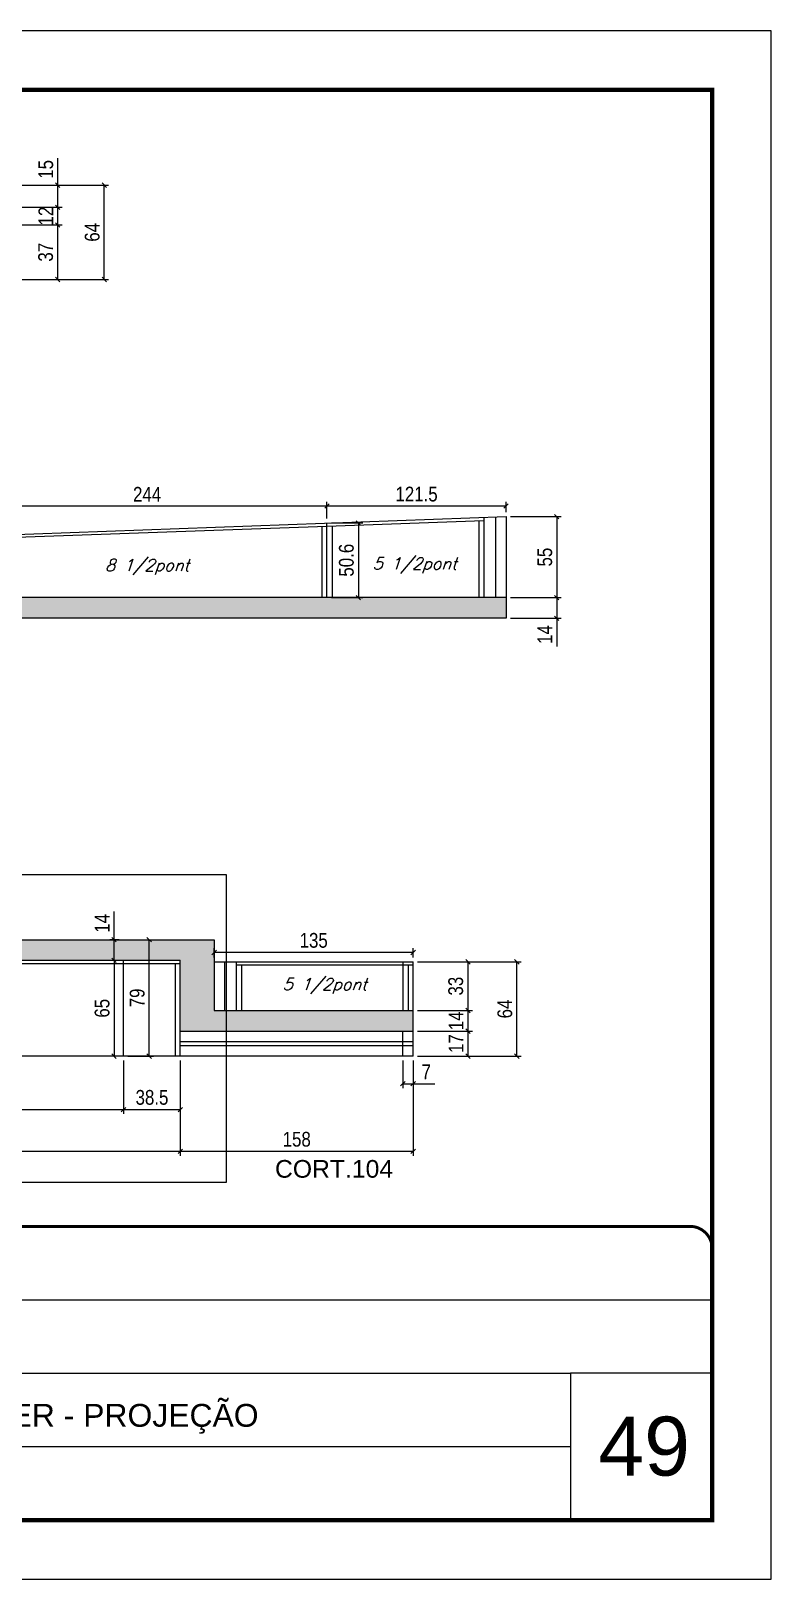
# Model space of a CAD drawing. Extents: x 2603 to 22413, y 1253 to 30260.
# Drawn here: x 3586 to 4088, y 15036 to 16086 of the extents above; entities that cross this region are included whole.
import ezdxf

# ---------------------------------------------------------------- set-up
doc = ezdxf.new("R2010")
doc.units = 0
for name, pattern in [('CONTINUO', [0]), ('DASHED', [0.75, 0.5, -0.25]), ('HIDDEN', [0.375, 0.25, -0.125])]:
    doc.linetypes.add(name, pattern=pattern)
for name, color, linetype in [('5', 5, 'Continuous'), ('COTA', 241, 'Continuous'), ('Painéis', 200, 'Continuous'), ('SARR_2.2x7', 40, 'Continuous'), ('SARR_3.5x7', 81, 'Continuous'), ('texto', 7, 'Continuous')]:
    doc.layers.add(name, color=color, linetype=linetype)
for name, color, linetype, lineweight in [('CARIMBO', 255, 'Continuous', 9), ('Folhas', 255, 'Continuous', 9), ('SARRAFO DE PRESSAO', 251, 'DASHED', 9)]:
    doc.layers.add(name, color=color, linetype=linetype, lineweight=lineweight)
doc.styles.add('ARIAL', font='arial.ttf')
doc.styles.add('COTA TECNICA', font='techl___.ttf', dxfattribs={"height": 10})
doc.styles.add('Romans', font='romans.shx')
doc.styles.get("Standard").update_dxf_attribs({"font": 'arial.ttf'})
doc.dimstyles.new('PAINEL', dxfattribs={"dimtxt": 10, "dimasz": 3, "dimexe": 3, "dimexo": 3, "dimgap": 3, "dimtad": 1, "dimdec": 1, "dimzin": 12, "dimdsep": 46, "dimtxsty": 'COTA TECNICA', "dimblk1": 'OBLIQUE', "dimblk2": 'OBLIQUE', "dimsah": 1, "dimcen": 0.9, "dimclrd": 4, "dimclre": 4, "dimclrt": 240, "dimadec": 1, "dimazin": 3, "dimtfac": 1, "dimtdec": 1, "dimtmove": 0, "dimatfit": 3, "dimfxl": 1, "dimtolj": 1, "dimtzin": 12, "dimarcsym": 0})

# ---------------------------------------------------------------- blocks, each defined once
blk = doc.blocks.new('9999999999')
at = {"color": 30, "linetype": 'CONTINUO'}
for p, q in [((98564.6, 34379.6), (99584, 34379.6)), ((98564.6, 34329.8), (99488, 34329.8)), ((99584, 34329.8), (99488, 34329.8)), ((99488, 34329.8), (99488, 34230.2)), ((98564.6, 34280), (99488, 34280))]:
    blk.add_line(p, q, dxfattribs=at)
at = {"color": 30, "linetype": 'CONTINUO', "const_width": 2}
blk.add_lwpolyline([(99584, 34230.2), (99584, 34414.4, 0.414214), (99569, 34429.4), (98229, 34429.4, 0.414214), (98214, 34414.4), (98214, 34245.2, 0.414214), (98229, 34230.2), (99584, 34230.2)], format="xyb", dxfattribs=at)
at = {"layer": 'Folhas'}
blk.add_lwpolyline([(98139, 34190.2), (99624, 34190.2), (99624, 35240.2), (98139, 35240.2)], close=True, dxfattribs=at)
at = {"layer": 'Folhas', "color": 30, "const_width": 3}
blk.add_lwpolyline([(98214, 34230.2), (99584, 34230.2), (99584, 35200.2), (98214, 35200.2)], close=True, dxfattribs=at)
at = {"color": 7, "linetype": 'Continuous', "ltscale": 5, "style": 'ARIAL'}
blk.add_text('BUSINESS CENTER E LAZER - PROJEÇÃO', height=15.483, dxfattribs=at).set_placement((98837.7, 34293.5))
blk = doc.blocks.new('_Oblique')
at = {"color": 0, "linetype": 'ByBlock', "lineweight": -2}
blk.add_line((-0.5, -0.5), (0.5, 0.5), dxfattribs=at)
blk = doc.blocks.new('*D1935')
at = {"layer": 'COTA', "color": 4, "linetype": 'ByBlock', "lineweight": -2, "transparency": 16777216}
for p, q in [((3570.2, 15954.7), (3607.1, 15954.7)), ((3604.1, 15917.7), (3604.1, 15954.7)), ((3574.2, 15917.7), (3607.1, 15917.7))]:
    blk.add_line(p, q, dxfattribs=at)
at = {"layer": 'Defpoints', "color": 0, "linetype": 'ByBlock', "transparency": 16777216}
for p in [(3567.2, 15954.7), (3604.1, 15954.7), (3571.2, 15917.7)]:
    blk.add_point(p, dxfattribs=at)
at = {"layer": 'COTA', "color": 4, "linetype": 'ByBlock', "lineweight": -2, "transparency": 16777216, "xscale": 3, "yscale": 3, "zscale": 3}
for p, rotation in [((3604.1, 15954.7), 90), ((3604.1, 15917.7), 270)]:
    blk.add_blockref('_Oblique', p, dxfattribs=dict(at, rotation=rotation))
at = {"layer": 'COTA', "color": 240, "linetype": 'ByBlock', "transparency": 16777216, "insert": (3595.9, 15936.2), "char_height": 10, "attachment_point": 5, "rotation": 90, "style": 'COTA TECNICA'}
blk.add_mtext('\\A1;37', dxfattribs=at)
blk = doc.blocks.new('*D1936')
at = {"layer": 'COTA', "color": 4, "linetype": 'ByBlock', "lineweight": -2, "transparency": 16777216}
for p, q in [((3574.2, 15966.7), (3607.1, 15966.7)), ((3604.1, 15954.7), (3604.1, 15966.7)), ((3570.2, 15954.7), (3607.1, 15954.7))]:
    blk.add_line(p, q, dxfattribs=at)
at = {"layer": 'Defpoints', "color": 0, "linetype": 'ByBlock', "transparency": 16777216}
for p in [(3571.2, 15966.7), (3604.1, 15966.7), (3567.2, 15954.7)]:
    blk.add_point(p, dxfattribs=at)
at = {"layer": 'COTA', "color": 4, "linetype": 'ByBlock', "lineweight": -2, "transparency": 16777216, "xscale": 3, "yscale": 3, "zscale": 3}
for p, rotation in [((3604.1, 15966.7), 90), ((3604.1, 15954.7), 270)]:
    blk.add_blockref('_Oblique', p, dxfattribs=dict(at, rotation=rotation))
at = {"layer": 'COTA', "color": 240, "linetype": 'ByBlock', "transparency": 16777216, "insert": (3596, 15960.7), "char_height": 10, "attachment_point": 5, "rotation": 90, "style": 'COTA TECNICA'}
blk.add_mtext('\\A1;12', dxfattribs=at)
blk = doc.blocks.new('*D1937')
at = {"layer": 'COTA', "color": 4, "linetype": 'ByBlock', "lineweight": -2, "transparency": 16777216}
for p, q in [((3604.1, 15981.7), (3604.1, 16000.1)), ((3574.2, 15981.7), (3607.1, 15981.7)), ((3604.1, 15966.7), (3604.1, 15981.7)), ((3574.2, 15966.7), (3607.1, 15966.7))]:
    blk.add_line(p, q, dxfattribs=at)
at = {"layer": 'Defpoints', "color": 0, "linetype": 'ByBlock', "transparency": 16777216}
for p in [(3571.2, 15981.7), (3604.1, 15981.7), (3571.2, 15966.7)]:
    blk.add_point(p, dxfattribs=at)
at = {"layer": 'COTA', "color": 4, "linetype": 'ByBlock', "lineweight": -2, "transparency": 16777216, "xscale": 3, "yscale": 3, "zscale": 3}
for p, rotation in [((3604.1, 15981.7), 90), ((3604.1, 15966.7), 270)]:
    blk.add_blockref('_Oblique', p, dxfattribs=dict(at, rotation=rotation))
at = {"layer": 'COTA', "color": 240, "linetype": 'ByBlock', "transparency": 16777216, "insert": (3596, 15992.4), "char_height": 10, "attachment_point": 5, "rotation": 90, "style": 'COTA TECNICA'}
blk.add_mtext('\\A1;15', dxfattribs=at)
blk = doc.blocks.new('*D1938')
at = {"layer": 'COTA', "color": 4, "linetype": 'ByBlock', "lineweight": -2, "transparency": 16777216}
for p, q in [((3574.2, 15981.7), (3638.6, 15981.7)), ((3635.6, 15917.7), (3635.6, 15981.7)), ((3574.2, 15917.7), (3638.6, 15917.7))]:
    blk.add_line(p, q, dxfattribs=at)
at = {"layer": 'Defpoints', "color": 0, "linetype": 'ByBlock', "transparency": 16777216}
for p in [(3571.2, 15981.7), (3635.6, 15981.7), (3571.2, 15917.7)]:
    blk.add_point(p, dxfattribs=at)
at = {"layer": 'COTA', "color": 4, "linetype": 'ByBlock', "lineweight": -2, "transparency": 16777216, "xscale": 3, "yscale": 3, "zscale": 3}
for p, rotation in [((3635.6, 15981.7), 90), ((3635.6, 15917.7), 270)]:
    blk.add_blockref('_Oblique', p, dxfattribs=dict(at, rotation=rotation))
at = {"layer": 'COTA', "color": 240, "linetype": 'ByBlock', "transparency": 16777216, "insert": (3627.5, 15949.7), "char_height": 10, "attachment_point": 5, "rotation": 90, "style": 'COTA TECNICA'}
blk.add_mtext('\\A1;64', dxfattribs=at)
blk = doc.blocks.new('*D1943')
at = {"layer": 'COTA', "color": 4, "linetype": 'ByBlock', "lineweight": -2, "transparency": 16777216}
for p, q in [((3786.7, 15755.6), (3786.7, 15767)), ((3908.2, 15764), (3786.7, 15764)), ((3908.2, 15759.9), (3908.2, 15767))]:
    blk.add_line(p, q, dxfattribs=at)
at = {"layer": 'Defpoints', "color": 0, "linetype": 'ByBlock', "transparency": 16777216}
for p in [(3786.7, 15764), (3786.7, 15752.6), (3908.2, 15756.9)]:
    blk.add_point(p, dxfattribs=at)
at = {"layer": 'COTA', "color": 4, "linetype": 'ByBlock', "lineweight": -2, "transparency": 16777216, "xscale": 3, "yscale": 3, "zscale": 3, "rotation": 180}
blk.add_blockref('_Oblique', (3786.7, 15764), dxfattribs=at)
at = {"layer": 'COTA', "color": 4, "linetype": 'ByBlock', "lineweight": -2, "transparency": 16777216, "xscale": 3, "yscale": 3, "zscale": 3}
blk.add_blockref('_Oblique', (3908.2, 15764), dxfattribs=at)
at = {"layer": 'COTA', "color": 240, "linetype": 'ByBlock', "transparency": 16777216, "insert": (3847.5, 15772.1), "char_height": 10, "attachment_point": 5, "style": 'COTA TECNICA'}
blk.add_mtext('\\A1;121.5', dxfattribs=at)
blk = doc.blocks.new('*D1944')
at = {"layer": 'COTA', "color": 4, "linetype": 'ByBlock', "lineweight": -2, "transparency": 16777216}
for p, q in [((3542.7, 15746.8), (3542.7, 15767)), ((3786.7, 15764), (3542.7, 15764)), ((3786.7, 15755.6), (3786.7, 15767))]:
    blk.add_line(p, q, dxfattribs=at)
at = {"layer": 'Defpoints', "color": 0, "linetype": 'ByBlock', "transparency": 16777216}
for p in [(3542.7, 15764), (3786.7, 15752.6), (3542.7, 15743.8)]:
    blk.add_point(p, dxfattribs=at)
at = {"layer": 'COTA', "color": 4, "linetype": 'ByBlock', "lineweight": -2, "transparency": 16777216, "xscale": 3, "yscale": 3, "zscale": 3, "rotation": 180}
blk.add_blockref('_Oblique', (3542.7, 15764), dxfattribs=at)
at = {"layer": 'COTA', "color": 4, "linetype": 'ByBlock', "lineweight": -2, "transparency": 16777216, "xscale": 3, "yscale": 3, "zscale": 3}
blk.add_blockref('_Oblique', (3786.7, 15764), dxfattribs=at)
at = {"layer": 'COTA', "color": 240, "linetype": 'ByBlock', "transparency": 16777216, "insert": (3664.7, 15772), "char_height": 10, "attachment_point": 5, "style": 'COTA TECNICA'}
blk.add_mtext('\\A1;244', dxfattribs=at)
blk = doc.blocks.new('*D1951')
at = {"layer": 'COTA', "color": 4, "linetype": 'ByBlock', "lineweight": -2, "transparency": 16777216}
for p, q in [((3789.7, 15752.6), (3811, 15752.6)), ((3808, 15752.6), (3808, 15701.9)), ((3789.7, 15701.9), (3811, 15701.9))]:
    blk.add_line(p, q, dxfattribs=at)
at = {"layer": 'Defpoints', "color": 0, "linetype": 'ByBlock', "transparency": 16777216}
for p in [(3786.7, 15752.6), (3786.7, 15701.9), (3808, 15701.9)]:
    blk.add_point(p, dxfattribs=at)
at = {"layer": 'COTA', "color": 4, "linetype": 'ByBlock', "lineweight": -2, "transparency": 16777216, "xscale": 3, "yscale": 3, "zscale": 3}
for p, rotation in [((3808, 15752.6), 90), ((3808, 15701.9), 270)]:
    blk.add_blockref('_Oblique', p, dxfattribs=dict(at, rotation=rotation))
at = {"layer": 'COTA', "color": 240, "linetype": 'ByBlock', "transparency": 16777216, "insert": (3799.9, 15727.3), "char_height": 10, "attachment_point": 5, "rotation": 90, "style": 'COTA TECNICA'}
blk.add_mtext('\\A1;50.6', dxfattribs=at)
blk = doc.blocks.new('*D1952')
at = {"layer": 'COTA', "color": 4, "linetype": 'ByBlock', "lineweight": -2, "transparency": 16777216}
for p, q in [((3911.2, 15756.9), (3945.6, 15756.9)), ((3942.6, 15756.9), (3942.6, 15701.9)), ((3911.2, 15701.9), (3945.6, 15701.9))]:
    blk.add_line(p, q, dxfattribs=at)
at = {"layer": 'Defpoints', "color": 0, "linetype": 'ByBlock', "transparency": 16777216}
for p in [(3908.2, 15756.9), (3908.2, 15701.9), (3942.6, 15701.9)]:
    blk.add_point(p, dxfattribs=at)
at = {"layer": 'COTA', "color": 4, "linetype": 'ByBlock', "lineweight": -2, "transparency": 16777216, "xscale": 3, "yscale": 3, "zscale": 3}
for p, rotation in [((3942.6, 15756.9), 90), ((3942.6, 15701.9), 270)]:
    blk.add_blockref('_Oblique', p, dxfattribs=dict(at, rotation=rotation))
at = {"layer": 'COTA', "color": 240, "linetype": 'ByBlock', "transparency": 16777216, "insert": (3934.5, 15729.4), "char_height": 10, "attachment_point": 5, "rotation": 90, "style": 'COTA TECNICA'}
blk.add_mtext('\\A1;55', dxfattribs=at)
blk = doc.blocks.new('*D1953')
at = {"layer": 'COTA', "color": 4, "linetype": 'ByBlock', "lineweight": -2, "transparency": 16777216}
for p, q in [((3911.2, 15701.9), (3945.6, 15701.9)), ((3942.6, 15701.9), (3942.6, 15687.9)), ((3911.2, 15687.9), (3945.6, 15687.9)), ((3942.6, 15687.9), (3942.6, 15668.8))]:
    blk.add_line(p, q, dxfattribs=at)
at = {"layer": 'Defpoints', "color": 0, "linetype": 'ByBlock', "transparency": 16777216}
for p in [(3908.2, 15701.9), (3908.2, 15687.9), (3942.6, 15687.9)]:
    blk.add_point(p, dxfattribs=at)
at = {"layer": 'COTA', "color": 4, "linetype": 'ByBlock', "lineweight": -2, "transparency": 16777216, "xscale": 3, "yscale": 3, "zscale": 3}
for p, rotation in [((3942.6, 15701.9), 90), ((3942.6, 15687.9), 270)]:
    blk.add_blockref('_Oblique', p, dxfattribs=dict(at, rotation=rotation))
at = {"layer": 'COTA', "color": 240, "linetype": 'ByBlock', "transparency": 16777216, "insert": (3934.5, 15676.9), "char_height": 10, "attachment_point": 5, "rotation": 90, "style": 'COTA TECNICA'}
blk.add_mtext('\\A1;14', dxfattribs=at)
blk = doc.blocks.new('*D1956')
at = {"layer": 'COTA', "color": 4, "linetype": 'ByBlock', "lineweight": -2, "transparency": 16777216}
for p, q in [((3404.7, 15387.9), (3404.7, 15323.4)), ((3687.2, 15387.9), (3687.2, 15323.4)), ((3404.7, 15326.4), (3687.2, 15326.4))]:
    blk.add_line(p, q, dxfattribs=at)
at = {"layer": 'Defpoints', "color": 0, "linetype": 'ByBlock', "transparency": 16777216}
for p in [(3404.7, 15390.9), (3687.2, 15390.9), (3687.2, 15326.4)]:
    blk.add_point(p, dxfattribs=at)
at = {"layer": 'COTA', "color": 4, "linetype": 'ByBlock', "lineweight": -2, "transparency": 16777216, "xscale": 3, "yscale": 3, "zscale": 3, "rotation": 180}
blk.add_blockref('_Oblique', (3404.7, 15326.4), dxfattribs=at)
at = {"layer": 'COTA', "color": 4, "linetype": 'ByBlock', "lineweight": -2, "transparency": 16777216, "xscale": 3, "yscale": 3, "zscale": 3}
blk.add_blockref('_Oblique', (3687.2, 15326.4), dxfattribs=at)
at = {"layer": 'COTA', "color": 240, "linetype": 'ByBlock', "transparency": 16777216, "insert": (3546, 15334.5), "char_height": 10, "attachment_point": 5, "style": 'COTA TECNICA'}
blk.add_mtext('\\A1;282.5', dxfattribs=at)
blk = doc.blocks.new('*D1957')
at = {"layer": 'COTA', "color": 4, "linetype": 'ByBlock', "lineweight": -2, "transparency": 16777216}
for p, q in [((3687.2, 15387.9), (3687.2, 15323.4)), ((3845.2, 15387.9), (3845.2, 15323.4)), ((3687.2, 15326.4), (3845.2, 15326.4))]:
    blk.add_line(p, q, dxfattribs=at)
at = {"layer": 'Defpoints', "color": 0, "linetype": 'ByBlock', "transparency": 16777216}
for p in [(3687.2, 15390.9), (3845.2, 15390.9), (3845.2, 15326.4)]:
    blk.add_point(p, dxfattribs=at)
at = {"layer": 'COTA', "color": 4, "linetype": 'ByBlock', "lineweight": -2, "transparency": 16777216, "xscale": 3, "yscale": 3, "zscale": 3, "rotation": 180}
blk.add_blockref('_Oblique', (3687.2, 15326.4), dxfattribs=at)
at = {"layer": 'COTA', "color": 4, "linetype": 'ByBlock', "lineweight": -2, "transparency": 16777216, "xscale": 3, "yscale": 3, "zscale": 3}
blk.add_blockref('_Oblique', (3845.2, 15326.4), dxfattribs=at)
at = {"layer": 'COTA', "color": 240, "linetype": 'ByBlock', "transparency": 16777216, "insert": (3766.2, 15334.5), "char_height": 10, "attachment_point": 5, "style": 'COTA TECNICA'}
blk.add_mtext('\\A1;158', dxfattribs=at)
blk = doc.blocks.new('*D1979')
at = {"layer": 'COTA', "color": 4, "linetype": 'ByBlock', "lineweight": -2, "transparency": 16777216}
for p, q in [((3848.2, 15407.9), (3885.4, 15407.9)), ((3882.4, 15390.9), (3882.4, 15407.9)), ((3848.2, 15390.9), (3885.4, 15390.9))]:
    blk.add_line(p, q, dxfattribs=at)
at = {"layer": 'Defpoints', "color": 0, "linetype": 'ByBlock', "transparency": 16777216}
for p in [(3845.2, 15407.9), (3882.4, 15407.9), (3845.2, 15390.9)]:
    blk.add_point(p, dxfattribs=at)
at = {"layer": 'COTA', "color": 4, "linetype": 'ByBlock', "lineweight": -2, "transparency": 16777216, "xscale": 3, "yscale": 3, "zscale": 3}
for p, rotation in [((3882.4, 15407.9), 90), ((3882.4, 15390.9), 270)]:
    blk.add_blockref('_Oblique', p, dxfattribs=dict(at, rotation=rotation))
at = {"layer": 'COTA', "color": 240, "linetype": 'ByBlock', "transparency": 16777216, "insert": (3874.3, 15399.4), "char_height": 10, "attachment_point": 5, "rotation": 90, "style": 'COTA TECNICA'}
blk.add_mtext('\\A1;17', dxfattribs=at)
blk = doc.blocks.new('*D1980')
at = {"layer": 'COTA', "color": 4, "linetype": 'ByBlock', "lineweight": -2, "transparency": 16777216}
for p, q in [((3848.2, 15421.9), (3885.4, 15421.9)), ((3882.4, 15407.9), (3882.4, 15421.9)), ((3848.2, 15407.9), (3885.4, 15407.9))]:
    blk.add_line(p, q, dxfattribs=at)
at = {"layer": 'Defpoints', "color": 0, "linetype": 'ByBlock', "transparency": 16777216}
for p in [(3845.2, 15421.9), (3882.4, 15421.9), (3845.2, 15407.9)]:
    blk.add_point(p, dxfattribs=at)
at = {"layer": 'COTA', "color": 4, "linetype": 'ByBlock', "lineweight": -2, "transparency": 16777216, "xscale": 3, "yscale": 3, "zscale": 3}
for p, rotation in [((3882.4, 15421.9), 90), ((3882.4, 15407.9), 270)]:
    blk.add_blockref('_Oblique', p, dxfattribs=dict(at, rotation=rotation))
at = {"layer": 'COTA', "color": 240, "linetype": 'ByBlock', "transparency": 16777216, "insert": (3874.3, 15414.9), "char_height": 10, "attachment_point": 5, "rotation": 90, "style": 'COTA TECNICA'}
blk.add_mtext('\\A1;14', dxfattribs=at)
blk = doc.blocks.new('*D1981')
at = {"layer": 'COTA', "color": 4, "linetype": 'ByBlock', "lineweight": -2, "transparency": 16777216}
for p, q in [((3848.2, 15454.9), (3885.4, 15454.9)), ((3882.4, 15421.9), (3882.4, 15454.9)), ((3848.2, 15421.9), (3885.4, 15421.9))]:
    blk.add_line(p, q, dxfattribs=at)
at = {"layer": 'Defpoints', "color": 0, "linetype": 'ByBlock', "transparency": 16777216}
for p in [(3845.2, 15454.9), (3882.4, 15454.9), (3845.2, 15421.9)]:
    blk.add_point(p, dxfattribs=at)
at = {"layer": 'COTA', "color": 4, "linetype": 'ByBlock', "lineweight": -2, "transparency": 16777216, "xscale": 3, "yscale": 3, "zscale": 3}
for p, rotation in [((3882.4, 15454.9), 90), ((3882.4, 15421.9), 270)]:
    blk.add_blockref('_Oblique', p, dxfattribs=dict(at, rotation=rotation))
at = {"layer": 'COTA', "color": 240, "linetype": 'ByBlock', "transparency": 16777216, "insert": (3874.1, 15438.4), "char_height": 10, "attachment_point": 5, "rotation": 90, "style": 'COTA TECNICA'}
blk.add_mtext('\\A1;33', dxfattribs=at)
blk = doc.blocks.new('*D1982')
at = {"layer": 'COTA', "color": 4, "linetype": 'ByBlock', "lineweight": -2, "transparency": 16777216}
for p, q in [((3848.2, 15454.9), (3918.5, 15454.9)), ((3915.5, 15390.9), (3915.5, 15454.9)), ((3848.2, 15390.9), (3918.5, 15390.9))]:
    blk.add_line(p, q, dxfattribs=at)
at = {"layer": 'Defpoints', "color": 0, "linetype": 'ByBlock', "transparency": 16777216}
for p in [(3845.2, 15454.9), (3915.5, 15454.9), (3845.2, 15390.9)]:
    blk.add_point(p, dxfattribs=at)
at = {"layer": 'COTA', "color": 4, "linetype": 'ByBlock', "lineweight": -2, "transparency": 16777216, "xscale": 3, "yscale": 3, "zscale": 3}
for p, rotation in [((3915.5, 15454.9), 90), ((3915.5, 15390.9), 270)]:
    blk.add_blockref('_Oblique', p, dxfattribs=dict(at, rotation=rotation))
at = {"layer": 'COTA', "color": 240, "linetype": 'ByBlock', "transparency": 16777216, "insert": (3907.4, 15422.9), "char_height": 10, "attachment_point": 5, "rotation": 90, "style": 'COTA TECNICA'}
blk.add_mtext('\\A1;64', dxfattribs=at)
blk = doc.blocks.new('*D1983')
at = {"layer": 'COTA', "color": 4, "linetype": 'ByBlock', "lineweight": -2, "transparency": 16777216}
for p, q in [((3710.2, 15457.9), (3710.2, 15464.2)), ((3845.2, 15461.2), (3710.2, 15461.2)), ((3845.2, 15457.9), (3845.2, 15464.2))]:
    blk.add_line(p, q, dxfattribs=at)
at = {"layer": 'Defpoints', "color": 0, "linetype": 'ByBlock', "transparency": 16777216}
for p in [(3710.2, 15461.2), (3710.2, 15454.9), (3845.2, 15454.9)]:
    blk.add_point(p, dxfattribs=at)
at = {"layer": 'COTA', "color": 4, "linetype": 'ByBlock', "lineweight": -2, "transparency": 16777216, "xscale": 3, "yscale": 3, "zscale": 3, "rotation": 180}
blk.add_blockref('_Oblique', (3710.2, 15461.2), dxfattribs=at)
at = {"layer": 'COTA', "color": 4, "linetype": 'ByBlock', "lineweight": -2, "transparency": 16777216, "xscale": 3, "yscale": 3, "zscale": 3}
blk.add_blockref('_Oblique', (3845.2, 15461.2), dxfattribs=at)
at = {"layer": 'COTA', "color": 240, "linetype": 'ByBlock', "transparency": 16777216, "insert": (3777.7, 15469.4), "char_height": 10, "attachment_point": 5, "style": 'COTA TECNICA'}
blk.add_mtext('\\A1;135', dxfattribs=at)
blk = doc.blocks.new('*D1984')
at = {"layer": 'COTA', "color": 4, "linetype": 'ByBlock', "lineweight": -2, "transparency": 16777216}
for p, q in [((3645.7, 15455.9), (3639.3, 15455.9)), ((3642.3, 15455.9), (3642.3, 15390.9)), ((3645.7, 15390.9), (3639.3, 15390.9))]:
    blk.add_line(p, q, dxfattribs=at)
at = {"layer": 'Defpoints', "color": 0, "linetype": 'ByBlock', "transparency": 16777216}
for p in [(3648.7, 15455.9), (3642.3, 15390.9), (3648.7, 15390.9)]:
    blk.add_point(p, dxfattribs=at)
at = {"layer": 'COTA', "color": 4, "linetype": 'ByBlock', "lineweight": -2, "transparency": 16777216, "xscale": 3, "yscale": 3, "zscale": 3}
for p, rotation in [((3642.3, 15455.9), 90), ((3642.3, 15390.9), 270)]:
    blk.add_blockref('_Oblique', p, dxfattribs=dict(at, rotation=rotation))
at = {"layer": 'COTA', "color": 240, "linetype": 'ByBlock', "transparency": 16777216, "insert": (3634.2, 15423.4), "char_height": 10, "attachment_point": 5, "rotation": 90, "style": 'COTA TECNICA'}
blk.add_mtext('\\A1;65', dxfattribs=at)
blk = doc.blocks.new('*D1985')
at = {"layer": 'COTA', "color": 4, "linetype": 'ByBlock', "lineweight": -2, "transparency": 16777216}
for p, q in [((3642.3, 15469.9), (3642.3, 15489)), ((3645.7, 15469.9), (3639.3, 15469.9)), ((3642.3, 15455.9), (3642.3, 15469.9)), ((3645.7, 15455.9), (3639.3, 15455.9))]:
    blk.add_line(p, q, dxfattribs=at)
at = {"layer": 'Defpoints', "color": 0, "linetype": 'ByBlock', "transparency": 16777216}
for p in [(3642.3, 15469.9), (3648.7, 15469.9), (3648.7, 15455.9)]:
    blk.add_point(p, dxfattribs=at)
at = {"layer": 'COTA', "color": 4, "linetype": 'ByBlock', "lineweight": -2, "transparency": 16777216, "xscale": 3, "yscale": 3, "zscale": 3}
for p, rotation in [((3642.3, 15469.9), 90), ((3642.3, 15455.9), 270)]:
    blk.add_blockref('_Oblique', p, dxfattribs=dict(at, rotation=rotation))
at = {"layer": 'COTA', "color": 240, "linetype": 'ByBlock', "transparency": 16777216, "insert": (3634.2, 15481), "char_height": 10, "attachment_point": 5, "rotation": 90, "style": 'COTA TECNICA'}
blk.add_mtext('\\A1;14', dxfattribs=at)
blk = doc.blocks.new('*D1991')
at = {"layer": 'COTA', "color": 4, "linetype": 'ByBlock', "lineweight": -2, "transparency": 16777216}
for p, q in [((3838.2, 15387.9), (3838.2, 15369.2)), ((3845.2, 15387.9), (3845.2, 15369.2)), ((3838.2, 15372.2), (3845.2, 15372.2)), ((3845.2, 15372.2), (3859.9, 15372.2))]:
    blk.add_line(p, q, dxfattribs=at)
at = {"layer": 'Defpoints', "color": 0, "linetype": 'ByBlock', "transparency": 16777216}
for p in [(3838.2, 15390.9), (3845.2, 15390.9), (3845.2, 15372.2)]:
    blk.add_point(p, dxfattribs=at)
at = {"layer": 'COTA', "color": 4, "linetype": 'ByBlock', "lineweight": -2, "transparency": 16777216, "xscale": 3, "yscale": 3, "zscale": 3, "rotation": 180}
blk.add_blockref('_Oblique', (3838.2, 15372.2), dxfattribs=at)
at = {"layer": 'COTA', "color": 4, "linetype": 'ByBlock', "lineweight": -2, "transparency": 16777216, "xscale": 3, "yscale": 3, "zscale": 3}
blk.add_blockref('_Oblique', (3845.2, 15372.2), dxfattribs=at)
at = {"layer": 'COTA', "color": 240, "linetype": 'ByBlock', "transparency": 16777216, "insert": (3854.1, 15380.3), "char_height": 10, "attachment_point": 5, "style": 'COTA TECNICA'}
blk.add_mtext('\\A1;7', dxfattribs=at)
blk = doc.blocks.new('*D1432')
at = {"layer": 'COTA', "color": 4, "linetype": 'ByBlock', "lineweight": -2, "transparency": 16777216}
for p, q in [((3404.7, 15387.9), (3404.7, 15351.7)), ((3648.7, 15387.9), (3648.7, 15351.7)), ((3404.7, 15354.7), (3648.7, 15354.7))]:
    blk.add_line(p, q, dxfattribs=at)
at = {"layer": 'Defpoints', "color": 0, "linetype": 'ByBlock', "transparency": 16777216}
for p in [(3404.7, 15390.9), (3648.7, 15390.9), (3648.7, 15354.7)]:
    blk.add_point(p, dxfattribs=at)
at = {"layer": 'COTA', "color": 4, "linetype": 'ByBlock', "lineweight": -2, "transparency": 16777216, "xscale": 3, "yscale": 3, "zscale": 3, "rotation": 180}
blk.add_blockref('_Oblique', (3404.7, 15354.7), dxfattribs=at)
at = {"layer": 'COTA', "color": 4, "linetype": 'ByBlock', "lineweight": -2, "transparency": 16777216, "xscale": 3, "yscale": 3, "zscale": 3}
blk.add_blockref('_Oblique', (3648.7, 15354.7), dxfattribs=at)
at = {"layer": 'COTA', "color": 240, "linetype": 'ByBlock', "transparency": 16777216, "insert": (3526.7, 15362.8), "char_height": 10, "attachment_point": 5, "style": 'COTA TECNICA'}
blk.add_mtext('\\A1;244', dxfattribs=at)
blk = doc.blocks.new('*D1433')
at = {"layer": 'COTA', "color": 4, "linetype": 'ByBlock', "lineweight": -2, "transparency": 16777216}
for p, q in [((3648.7, 15387.9), (3648.7, 15351.7)), ((3687.2, 15387.9), (3687.2, 15351.7)), ((3648.7, 15354.7), (3687.2, 15354.7))]:
    blk.add_line(p, q, dxfattribs=at)
at = {"layer": 'Defpoints', "color": 0, "linetype": 'ByBlock', "transparency": 16777216}
for p in [(3648.7, 15390.9), (3687.2, 15390.9), (3687.2, 15354.7)]:
    blk.add_point(p, dxfattribs=at)
at = {"layer": 'COTA', "color": 4, "linetype": 'ByBlock', "lineweight": -2, "transparency": 16777216, "xscale": 3, "yscale": 3, "zscale": 3, "rotation": 180}
blk.add_blockref('_Oblique', (3648.7, 15354.7), dxfattribs=at)
at = {"layer": 'COTA', "color": 4, "linetype": 'ByBlock', "lineweight": -2, "transparency": 16777216, "xscale": 3, "yscale": 3, "zscale": 3}
blk.add_blockref('_Oblique', (3687.2, 15354.7), dxfattribs=at)
at = {"layer": 'COTA', "color": 240, "linetype": 'ByBlock', "transparency": 16777216, "insert": (3668, 15362.9), "char_height": 10, "attachment_point": 5, "style": 'COTA TECNICA'}
blk.add_mtext('\\A1;38.5', dxfattribs=at)
blk = doc.blocks.new('*D1434')
at = {"layer": 'COTA', "color": 4, "linetype": 'ByBlock', "lineweight": -2, "transparency": 16777216}
for p, q in [((3651.7, 15469.9), (3669.1, 15469.9)), ((3666.1, 15390.9), (3666.1, 15469.9)), ((3651.7, 15390.9), (3669.1, 15390.9))]:
    blk.add_line(p, q, dxfattribs=at)
at = {"layer": 'Defpoints', "color": 0, "linetype": 'ByBlock', "transparency": 16777216}
for p in [(3648.7, 15469.9), (3666.1, 15469.9), (3648.7, 15390.9)]:
    blk.add_point(p, dxfattribs=at)
at = {"layer": 'COTA', "color": 4, "linetype": 'ByBlock', "lineweight": -2, "transparency": 16777216, "xscale": 3, "yscale": 3, "zscale": 3}
for p, rotation in [((3666.1, 15469.9), 90), ((3666.1, 15390.9), 270)]:
    blk.add_blockref('_Oblique', p, dxfattribs=dict(at, rotation=rotation))
at = {"layer": 'COTA', "color": 240, "linetype": 'ByBlock', "transparency": 16777216, "insert": (3658, 15430.4), "char_height": 10, "attachment_point": 5, "rotation": 90, "style": 'COTA TECNICA'}
blk.add_mtext('\\A1;79', dxfattribs=at)

msp = doc.modelspace()

# ---------------------------------------------------------------- hatches: boundary and pattern name
at = {"layer": 'COTA', "linetype": 'ByBlock'}
h = msp.add_hatch(dxfattribs=at)
h.set_pattern_fill('AR-CONC', color=256, scale=0.03)
h.set_pattern_definition([(50, (-126372.613, -5324.7312), (5.46554007, -0.47817257), [0.5715, -6.2865]), (355, (-126372.613, -5324.731), (-1.05730264, 5.73170536), [0.4572, -5.02921753]), (100.4514447, (-126372.1577, -5324.771), (4.40823741, 5.25353256), [0.48570026, -5.34270734]), (46.1842, (-126372.613, -5323.207), (8.13237123, -1.26126984), [0.85725, -9.42975]), (96.6355576, (-126371.9354, -5323.312), (7.122124, 7.42278374), [0.7285507, -8.01406824]), (351.184151, (-126372.613, -5323.207), (7.122124, 7.42278374), [0.685799, -7.54379196]), (21, (-126371.851, -5323.5882), (4.54843174, -3.06795595), [0.5715, -6.2865]), (326, (-126371.851, -5323.588), (1.85406085, 5.52563898), [0.4572, -5.0292]), (71.451445, (-126371.472, -5323.844), (6.40249258, 2.45768307), [0.48570026, -5.34269813]), (37.5, (-126372.6131, -5324.7312), (0.092658098, 2.536651166), [0, -4.96824, 0, -5.1054, 0, -5.04825]), (7.5, (-126372.613, -5324.7312), (2.004589875, 3.005417245), [0, -2.91084, 0, -4.85394, 0, -1.92405]), (327.5, (-126374.3124, -5324.7312), (4.067717855, -0.17186232), [0, -1.905, 0, -5.9436, 0, -7.8867]), (317.5, (-126375.0744, -5324.7312), (4.44387544, 0.76279473), [0, -2.4765, 0, -3.94716, 0, -5.6007])])
h.paths.add_polyline_path([(3438.21, 15637.95), (3453.21, 15637.95), (3453.21, 15687.95), (3908.21, 15687.95), (3908.21, 15701.95), (2810.71, 15701.95), (2810.71, 15637.95), (2850.71, 15637.95), (2850.71, 15685.95), (3438.21, 15685.95)])
h = msp.add_hatch(dxfattribs=at)
h.set_pattern_fill('AR-CONC', color=256, scale=0.03)
h.set_pattern_definition([(50, (-126418.0314, -5371.0305), (5.46554007, -0.47817257), [0.5715, -6.2865]), (355, (-126418.0314, -5371.0305), (-1.05730264, 5.73170536), [0.4572, -5.02921753]), (100.4514447, (-126417.576, -5371.0704), (4.40823741, 5.25353256), [0.48570026, -5.34270734]), (46.1842, (-126418.0314, -5369.5065), (8.13237123, -1.26126984), [0.85725, -9.42975]), (96.6355576, (-126417.354, -5369.612), (7.122124, 7.42278374), [0.7285507, -8.01406824]), (351.184151, (-126418.031, -5369.5065), (7.122124, 7.42278374), [0.685799, -7.54379196]), (21, (-126417.2694, -5369.8875), (4.54843174, -3.06795595), [0.5715, -6.2865]), (326, (-126417.2694, -5369.8875), (1.85406085, 5.52563898), [0.4572, -5.0292]), (71.451445, (-126416.8904, -5370.143), (6.40249258, 2.45768307), [0.48570026, -5.34269813]), (37.5, (-126418.0314, -5371.0305), (0.092658098, 2.536651166), [0, -4.96824, 0, -5.1054, 0, -5.04825]), (7.5, (-126418.0314, -5371.0305), (2.004589875, 3.005417245), [0, -2.91084, 0, -4.85394, 0, -1.92405]), (327.5, (-126419.7307, -5371.0305), (4.067717855, -0.17186232), [0, -1.905, 0, -5.9436, 0, -7.8867]), (317.5, (-126420.4927, -5371.0305), (4.44387544, 0.76279473), [0, -2.4765, 0, -3.94716, 0, -5.6007])])
h.paths.add_polyline_path([(3404.71, 15455.93), (3687.21, 15455.93), (3687.21, 15407.93), (3845.21, 15407.93), (3845.21, 15421.93), (3710.21, 15421.93), (3710.21, 15454.93), (3710.21, 15469.93), (3371.71, 15469.93), (3371.71, 15444.93), (2810.71, 15444.93), (2810.71, 15428.93), (3216.21, 15428.93), (3216.21, 15398.93), (3216.21, 15390.93), (3246.21, 15390.93), (3246.21, 15428.93), (3404.71, 15428.93)])

# ---------------------------------------------------------------- linework, layer by layer
for p, q in [((3908.21, 15701.95), (3908.21, 15687.95)), ((3908.21, 15687.95), (3453.21, 15687.95)), ((3371.71, 15469.93), (3710.21, 15469.93)), ((3710.21, 15469.93), (3710.21, 15454.93)), ((3845.21, 15407.93), (3845.21, 15421.93))]:
    msp.add_line(p, q, dxfattribs=at)
at = {"layer": 'COTA'}
msp.add_lwpolyline([(3379.15, 15514.04), (3718.35, 15514.04), (3718.35, 15305.29), (3379.15, 15305.29)], close=True, dxfattribs=at)
at = {"layer": 'Painéis', "linetype": 'Continuous'}
for p, q in [((2810.71, 15716.95), (3908.21, 15756.92)), ((3786.71, 15701.95), (3786.71, 15752.58)), ((3908.21, 15756.92), (3908.21, 15701.95)), ((3908.21, 15701.95), (2810.71, 15701.95)), ((3404.71, 15455.93), (3687.21, 15455.93)), ((3648.71, 15390.93), (3648.71, 15455.93)), ((3687.21, 15390.93), (3687.21, 15455.93)), ((3710.21, 15454.93), (3710.21, 15421.93)), ((3710.21, 15454.93), (3845.21, 15454.93)), ((3845.21, 15421.93), (3845.21, 15454.93)), ((3710.21, 15421.93), (3845.21, 15421.93)), ((3687.21, 15407.93), (3845.21, 15407.93)), ((3845.21, 15390.93), (3845.21, 15407.93)), ((3845.21, 15390.93), (3246.21, 15390.93))]:
    msp.add_line(p, q, dxfattribs=at)
at = {"layer": 'SARR_2.2x7', "linetype": 'Continuous'}
for p, q in [((3542.71, 15741.64), (3786.71, 15750.37)), ((3786.71, 15750.37), (3893.21, 15754.19)), ((3901.21, 15701.95), (3901.21, 15756.67)), ((3404.71, 15453.73), (3687.21, 15453.73)), ((3717.21, 15454.93), (3717.21, 15421.93)), ((3845.21, 15452.73), (3725.21, 15452.73)), ((3687.21, 15400.93), (3845.21, 15400.93)), ((3845.21, 15397.93), (3687.21, 15397.93))]:
    msp.add_line(p, q, dxfattribs=at)
at = {"layer": 'SARR_2.2x7', "linetype": 'HIDDEN'}
for p, q in [((3838.21, 15454.93), (3838.21, 15421.93)), ((3838.21, 15390.93), (3838.21, 15407.93))]:
    msp.add_line(p, q, dxfattribs=at)
at = {"layer": 'SARR_3.5x7'}
for p, q in [((3783.21, 15750.25), (3783.21, 15701.95)), ((3790.21, 15750.5), (3790.21, 15701.95)), ((3889.71, 15754.06), (3889.71, 15701.95)), ((3893.21, 15756.39), (3893.21, 15701.95)), ((3683.71, 15453.73), (3683.71, 15390.93)), ((3725.21, 15454.93), (3725.21, 15421.93)), ((3728.71, 15452.73), (3728.71, 15421.93)), ((3841.71, 15452.73), (3841.71, 15421.93))]:
    msp.add_line(p, q, dxfattribs=at)

# ---------------------------------------------------------------- block references
at = {"layer": 'SARRAFO DE PRESSAO', "color": 6, "linetype": 'ByBlock'}
msp.add_blockref('9999999999', (-95536.01, -19153.93), dxfattribs=at)

# ---------------------------------------------------------------- texts
at = {"layer": '5', "linetype": 'Continuous'}
msp.add_text('CORT.104', height=12, rotation=0.00004, dxfattribs=at).set_placement((3751.46, 15308.48))
at = {"layer": 'CARIMBO', "style": 'ARIAL'}
msp.add_text('49', height=40, dxfattribs=at).set_placement((3970.83, 15106.42))
at = {"layer": 'texto', "color": 2, "char_height": 8, "attachment_point": 5, "style": 'Romans'}
for s, insert in [('{\\Q19;\\C256;8 1/2pont}', (3664.71, 15722.65)), ('{\\Q19;\\C256;5 1/2pont}', (3846.2, 15723.73)), ('{\\Q19;\\C256;5 1/2pont}', (3785.21, 15438.43))]:
    msp.add_mtext(s, dxfattribs=dict(at, insert=insert))

# ---------------------------------------------------------------- dimensions: what is measured, and where the dimension line sits
at = {"layer": 'COTA', "linetype": 'ByBlock'}
for base, p1, p2, picture, middle in [((3604.09, 15981.69), (3571.21, 15966.69), (3571.21, 15981.69), '*D1937', (3595.98, 15992.38)), ((3635.56, 15981.69), (3571.21, 15917.69), (3571.21, 15981.69), '*D1938', (3627.46, 15949.69)), ((3604.09, 15954.69), (3571.21, 15917.69), (3567.21, 15954.69), '*D1935', (3595.87, 15936.19)), ((3807.97, 15701.95), (3786.71, 15752.58), (3786.71, 15701.95), '*D1951', (3799.86, 15727.26)), ((3942.61, 15701.95), (3908.21, 15756.92), (3908.21, 15701.95), '*D1952', (3934.5, 15729.44)), ((3942.61, 15687.95), (3908.21, 15701.95), (3908.21, 15687.95), '*D1953', (3934.53, 15676.89)), ((3642.27, 15469.93), (3648.71, 15455.93), (3648.71, 15469.93), '*D1985', (3634.19, 15480.99)), ((3666.06, 15469.93), (3648.71, 15390.93), (3648.71, 15469.93), '*D1434', (3657.95, 15430.43)), ((3642.27, 15390.93), (3648.71, 15455.93), (3648.71, 15390.93), '*D1984', (3634.16, 15423.43)), ((3882.35, 15454.93), (3845.21, 15421.93), (3845.21, 15454.93), '*D1981', (3874.13, 15438.43)), ((3915.52, 15454.93), (3845.21, 15390.93), (3845.21, 15454.93), '*D1982', (3907.42, 15422.93)), ((3882.35, 15407.93), (3845.21, 15390.93), (3845.21, 15407.93), '*D1979', (3874.28, 15399.43))]:
    dim = msp.add_linear_dim(base=base, p1=p1, p2=p2, angle=90, dimstyle='PAINEL', dxfattribs=at)
    dim.commit()
    dim.dimension.update_dxf_attribs({"geometry": picture, "text_midpoint": middle})
for base, p1, p2, picture, middle in [((3604.09, 15966.69), (3567.21, 15954.69), (3571.21, 15966.69), '*D1936', (3604.09, 15960.69)), ((3882.35, 15421.93), (3845.21, 15407.93), (3845.21, 15421.93), '*D1980', (3882.35, 15414.93))]:
    dim = msp.add_linear_dim(base=base, p1=p1, p2=p2, angle=90, dimstyle='PAINEL', dxfattribs=at)
    dim.commit()
    dim.dimension.update_dxf_attribs({"geometry": picture, "text_midpoint": middle, "dimtype": 160})
for base, p1, p2, picture, middle in [((3542.71, 15763.96), (3786.71, 15752.58), (3542.71, 15743.84), '*D1944', (3664.71, 15772.04)), ((3687.21, 15354.71), (3648.71, 15390.93), (3687.21, 15390.93), '*D1433', (3667.96, 15362.95)), ((3845.21, 15326.38), (3687.21, 15390.93), (3845.21, 15390.93), '*D1957', (3766.21, 15334.51))]:
    dim = msp.add_linear_dim(base=base, p1=p1, p2=p2, dimstyle='PAINEL', override={"dimtmove": 1}, dxfattribs=at)
    dim.commit()
    dim.dimension.update_dxf_attribs({"geometry": picture, "text_midpoint": middle})
for base, p1, p2, picture, middle in [((3786.71, 15763.96), (3908.21, 15756.92), (3786.71, 15752.58), '*D1943', (3847.46, 15772.07)), ((3710.21, 15461.17), (3845.21, 15454.93), (3710.21, 15454.93), '*D1983', (3777.71, 15469.38)), ((3687.21, 15326.38), (3404.71, 15390.93), (3687.21, 15390.93), '*D1956', (3545.96, 15334.51)), ((3648.71, 15354.71), (3404.71, 15390.93), (3648.71, 15390.93), '*D1432', (3526.71, 15362.78)), ((3845.21, 15372.19), (3838.21, 15390.93), (3845.21, 15390.93), '*D1991', (3854.08, 15380.27))]:
    dim = msp.add_linear_dim(base=base, p1=p1, p2=p2, dimstyle='PAINEL', dxfattribs=at)
    dim.commit()
    dim.dimension.update_dxf_attribs({"geometry": picture, "text_midpoint": middle})

doc.saveas('drawing.dxf')
